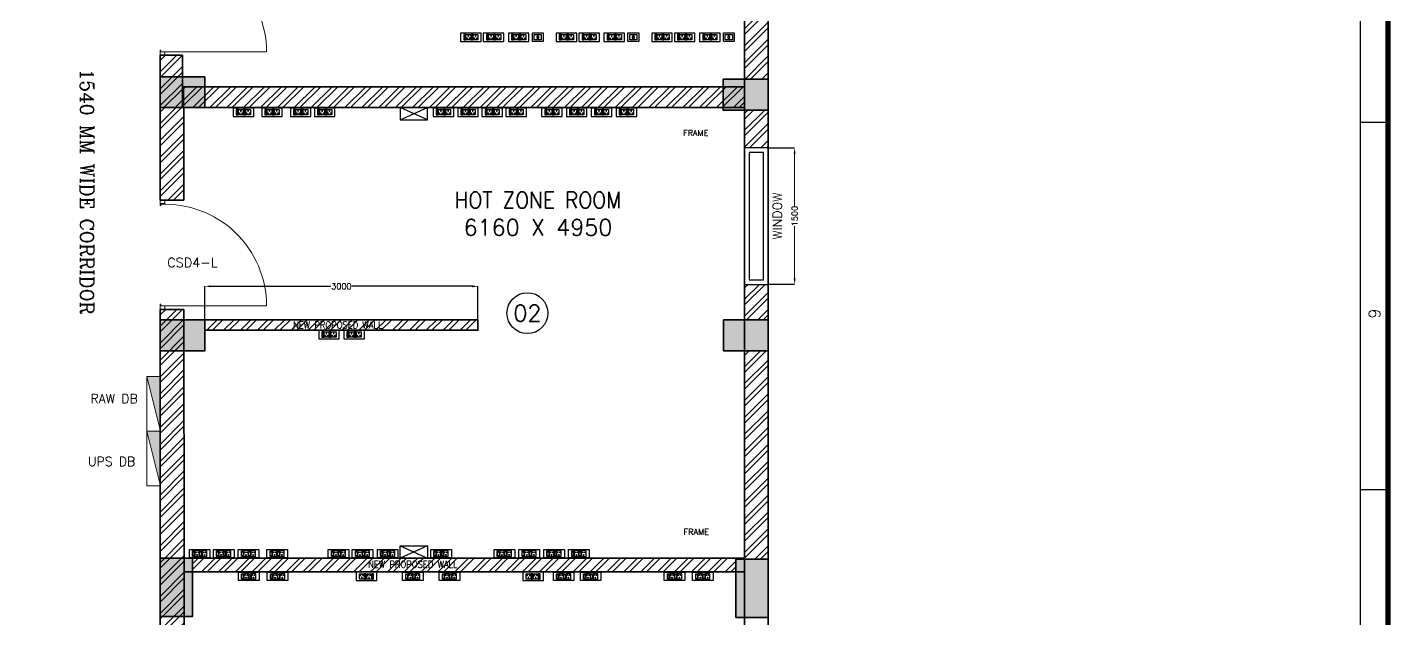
# Model space of a CAD drawing. Extents: x -52083 to 49512, y -145230 to 20224.
# Drawn here: x 33594 to 48577, y -8908 to -2408 of the extents above; entities that cross this region are included whole.
import ezdxf
from ezdxf.enums import TextEntityAlignment as Align

# ---------------------------------------------------------------- set-up
doc = ezdxf.new("R2010")
doc.units = 0
doc.header["$LTSCALE"] = 0.5
doc.header["$MEASUREMENT"] = 0
doc.header["$PDMODE"] = 32
for name, color, linetype, lineweight in [('1200x2100 Door', 5, 'Continuous', 5), ('COL', 1, 'Continuous', 35), ('DIM', 3, 'Continuous', 5), ('ELE. DB', 1, 'Continuous', 9), ('ELE.DB', 1, 'Continuous', 20), ('Furniture', 30, 'Continuous', 13), ('Hatch-1', 8, 'Continuous', 5), ('New Wall', 5, 'Continuous', 35), ('Sa-Block Text', 7, 'Continuous', 18), ('wall-1', 7, 'Continuous', 35)]:
    doc.layers.add(name, color=color, linetype=linetype, lineweight=lineweight)
for name, color, linetype in [('HATCH', 7, 'Continuous'), ('PDF_Text', 5, 'Continuous'), ('SA-6MRP', 1, 'Continuous'), ('SA-6MUP', 223, 'Continuous'), ('SA-FUR', 3, 'Continuous'), ('SA-Lan', 3, 'Continuous'), ('TITLE', 7, 'Continuous')]:
    doc.layers.add(name, color=color, linetype=linetype)
doc.styles.add('RomanS', font='romans.shx')
doc.styles.get("Standard").update_dxf_attribs({"font": 'romans.shx'})
doc.dimstyles.new('Sa-dim', dxfattribs={"dimtxt": 65, "dimasz": 65, "dimexe": 0, "dimexo": 0, "dimtad": 0, "dimdec": 0, "dimdsep": 46, "dimtxsty": 'Standard', "dimcen": 0, "dimclrd": 256, "dimclre": 7, "dimclrt": 1, "dimadec": 0, "dimazin": 0, "dimtfac": 1, "dimtdec": 0, "dimtmove": 0, "dimatfit": 3, "dimfxl": 1, "dimlwd": -1, "dimarcsym": 0})
pattern_1 = [(45, (71188.27, 2e-13), (-92.80777, 92.80777), []), (45, (71250.15, 2e-13), (-92.80777, 92.80777), [])]

# ---------------------------------------------------------------- blocks, each defined once
blk = doc.blocks.new('*U109')
at = {"color": 5}
blk.add_wipeout([(50, 400), (50, 240), (1450, 240), (1450, 400)], dxfattribs=at)
blk.add_wipeout([(0, 450), (0, 190), (1500, 190), (1500, 450)], dxfattribs=at)
for points in [[(0, 450), (0, 190), (1500, 190), (1500, 450)], [(50, 400), (50, 240), (1450, 240), (1450, 400)]]:
    blk.add_lwpolyline(points, close=True, dxfattribs=at)
blk = doc.blocks.new('*D863')
at = {"layer": 'Defpoints', "color": 0}
for p in [(41736, -3733), (42027, -3733), (41736, -5233)]:
    blk.add_point(p, dxfattribs=at)
at = {"layer": 'DIM', "color": 7, "lineweight": -2}
for p, q in [((41736, -3733), (42027, -3733)), ((41736, -5233), (42027, -5233))]:
    blk.add_line(p, q, dxfattribs=at)
at = {"layer": 'DIM'}
for p, q in [((42027, -3798), (42027, -4373)), ((42027, -5168), (42027, -4594))]:
    blk.add_line(p, q, dxfattribs=at)
for points in [[(42016, -3798), (42038, -3798), (42027, -3733)], [(42016, -5168), (42038, -5168), (42027, -5233)]]:
    blk.add_solid(points, dxfattribs=at)
at = {"layer": 'DIM', "color": 1, "insert": (42027, -4483), "char_height": 65, "attachment_point": 5, "rotation": 90}
blk.add_mtext('1500', dxfattribs=at)
blk = doc.blocks.new('SD 1200x2100')
at = {"layer": '1200x2100 Door'}
for p, q in [((289771, 46662), (289771, 46712)), ((289771, 46712), (289829, 46712)), ((289771, 46662), (289771, 46712)), ((289771, 46662), (289809, 46662)), ((289809, 46662), (289809, 46705)), ((289809, 46705), (289829, 46705)), ((289829, 46705), (289829, 46712)), ((290971, 46712), (290913, 46712)), ((290913, 46705), (290913, 46712)), ((290933, 46705), (290913, 46705)), ((290933, 46662), (290933, 46705)), ((290971, 46662), (290933, 46662)), ((290933, 46662), (290933, 45544)), ((290971, 46662), (290971, 46712))]:
    blk.add_line(p, q, dxfattribs=at)
blk.add_arc((290933, 46662), 1118, 177.4426, 270, dxfattribs=at)
blk = doc.blocks.new('*U133')
at = {"ltscale": 300}
for p, q in [((-78, 30), (-78, -30)), ((-78, 30), (-78, -30)), ((-57, 30), (-78, 30)), ((-78, 30), (-57, 30)), ((-76, 23), (-76, -23)), ((-59, 23), (-76, 23)), ((-59, -23), (-59, 23)), ((-57, -30), (-57, 30)), ((-54, 30), (-2, 30)), ((-54, -30), (-54, 30)), ((-2, 30), (-2, -30)), ((2, 30), (2, -30)), ((2, 30), (2, -30)), ((22, 30), (2, 30)), ((2, 30), (22, 30)), ((3, 23), (3, -23)), ((21, 23), (3, 23)), ((21, -23), (21, 23)), ((22, -30), (22, 30)), ((26, -30), (26, 30)), ((26, 30), (78, 30)), ((78, 30), (78, -30)), ((-78, -30), (-57, -30)), ((-76, -21), (-59, -21)), ((-76, -23), (-59, -23)), ((-2, -30), (-54, -30)), ((2, -30), (22, -30)), ((3, -21), (21, -21)), ((3, -23), (21, -23)), ((78, -30), (26, -30))]:
    blk.add_line(p, q, dxfattribs=at)
blk.add_lwpolyline([(-113, -46), (113, -46), (113, 46), (-113, 46)], close=True, dxfattribs=at)
for centre, radius, start, end in [((-28, 15), 4.06, 307.1584, 232.8416), ((-28, 11), 2.59, 161.4031, 18.5969), ((52, 15), 4.06, 307.1584, 232.8416), ((52, 11), 2.59, 161.4031, 18.5969), ((-43, -12), 3.5, 5.2689, 272.51), ((-40, -14), 2.82, 202.6838, 75.0951), ((-16, -14), 2.82, 104.9049, 337.3162), ((-13, -12), 3.5, 267.49, 174.7311), ((37, -12), 3.5, 5.2689, 272.51), ((40, -14), 2.82, 202.6838, 75.0951), ((64, -14), 2.82, 104.9049, 337.3162), ((67, -12), 3.5, 267.49, 174.7311)]:
    blk.add_arc(centre, radius, start, end, dxfattribs=at)
at = {"layer": 'Sa-Block Text', "flags": 1}
for tag, p in [('PROJECTNAME', (102, 776)), ('LABNAME', (102, 577)), ('FLOOR', (102, 686)), ('ITEMNO:', (102, 480))]:
    blk.add_attdef(tag, text='', height=65, dxfattribs=at).set_placement(p, align=Align.MIDDLE_CENTER)
at = {"layer": 'Sa-Block Text'}
blk.add_attdef('CATALOGUE', text='', height=65, dxfattribs=at).set_placement((102, 361), align=Align.MIDDLE_CENTER)
blk = doc.blocks.new('*U130')
for p, q in [((-78, 30), (-78, -30)), ((-78, 30), (-78, -30)), ((-57, 30), (-78, 30)), ((-78, 30), (-57, 30)), ((-76, 23), (-76, -23)), ((-59, 23), (-76, 23)), ((-59, -23), (-59, 23)), ((-57, -30), (-57, 30)), ((-54, 30), (-2, 30)), ((-54, -30), (-54, 30)), ((-2, 30), (-2, -30)), ((2, 30), (2, -30)), ((2, 30), (2, -30)), ((22, 30), (2, 30)), ((2, 30), (22, 30)), ((3, 23), (3, -23)), ((21, 23), (3, 23)), ((21, -23), (21, 23)), ((22, -30), (22, 30)), ((26, -30), (26, 30)), ((26, 30), (78, 30)), ((78, 30), (78, -30)), ((-78, -30), (-57, -30)), ((-76, -21), (-59, -21)), ((-76, -23), (-59, -23)), ((-2, -30), (-54, -30)), ((2, -30), (22, -30)), ((3, -21), (21, -21)), ((3, -23), (21, -23)), ((78, -30), (26, -30))]:
    blk.add_line(p, q)
blk.add_lwpolyline([(-113, -46), (113, -46), (113, 46), (-113, 46)], close=True)
for centre, radius, start, end in [((-28, 15), 4.06, 307.1584, 232.8416), ((-28, 11), 2.59, 161.4031, 18.5969), ((52, 15), 4.06, 307.1584, 232.8416), ((52, 11), 2.59, 161.4031, 18.5969), ((-43, -12), 3.5, 5.2689, 272.51), ((-40, -14), 2.82, 202.6838, 75.0951), ((-16, -14), 2.82, 104.9049, 337.3162), ((-13, -12), 3.5, 267.49, 174.7311), ((37, -12), 3.5, 5.2689, 272.51), ((40, -14), 2.82, 202.6838, 75.0951), ((64, -14), 2.82, 104.9049, 337.3162), ((67, -12), 3.5, 267.49, 174.7311)]:
    blk.add_arc(centre, radius, start, end)
at = {"layer": 'Sa-Block Text', "flags": 1}
for tag, p in [('PROJECTNAME', (15, 619)), ('LABNAME', (15, 420)), ('FLOOR', (15, 530)), ('ITEMNO:', (15, 323))]:
    blk.add_attdef(tag, text='', height=65, dxfattribs=at).set_placement(p, align=Align.MIDDLE_CENTER)
at = {"layer": 'Sa-Block Text'}
blk.add_attdef('CATALOGUE', text='', height=65, dxfattribs=at).set_placement((15, 174), align=Align.MIDDLE_CENTER)
blk = doc.blocks.new('*U132')
for points in [[(-59, 46), (59, 46), (59, -46), (-59, -46)], [(-39, 30), (39, 30), (39, -30), (-39, -30)], [(12, 6), (5, 6), (5, 15), (-5, 15), (-5, 6), (-12, 6), (-12, -10), (12, -10)], [(11, 4), (4, 4), (4, 13), (-4, 13), (-4, 4), (-11, 4), (-11, -9), (11, -9)]]:
    blk.add_lwpolyline(points, close=True)
at = {"layer": 'Sa-Block Text', "flags": 1}
for tag, p in [('PROJECTNAME', (15, 671)), ('FLOOR', (15, 581)), ('LABNAME', (15, 472)), ('ITEMNO:', (15, 374))]:
    blk.add_attdef(tag, text='', height=65, dxfattribs=at).set_placement(p, align=Align.MIDDLE_CENTER)
at = {"layer": 'Sa-Block Text'}
blk.add_attdef('CATALOGUE', text='', height=65, dxfattribs=at).set_placement((15, 223), align=Align.MIDDLE_CENTER)
blk = doc.blocks.new('A$C054a1436')
at = {"color": 1}
blk.add_circle((225, 225), 225, dxfattribs=at)
blk.add_attdef('T1', text='', height=180).set_placement((225, 225), align=Align.MIDDLE_CENTER)
blk = doc.blocks.new('A$C66962185')
at = {"layer": 'TITLE'}
for p, q in [((85375, -1297), (85375, 0)), ((102467, -1297), (102467, 0)), ((1210, -1297), (203723, -1297))]:
    blk.add_line(p, q, dxfattribs=at)
at = {"layer": 'TITLE', "const_width": 250}
blk.add_lwpolyline([(205020, 0), (205020, -141178), (0, -141178), (0, 0)], close=True, dxfattribs=at)
at = {"layer": 'TITLE', "style": 'RomanS'}
blk.add_text('6', height=537, dxfattribs=at).set_placement((94285, -629), align=Align.MIDDLE)
blk = doc.blocks.new('A$Ca55ee631')
at = {"layer": 'SA-FUR', "color": 1}
for p, q in [((0, 0), (135, 300)), ((0, 300), (135, 0))]:
    blk.add_line(p, q, dxfattribs=at)
blk.add_lwpolyline([(0, 0), (135, 0), (135, 300), (0, 300)], close=True, dxfattribs=at)
blk = doc.blocks.new('*U605')
at = {"ltscale": 300}
for p, q in [((-78, 30), (-78, -30)), ((-78, 30), (-78, -30)), ((-57, 30), (-78, 30)), ((-78, 30), (-57, 30)), ((-76, 23), (-76, -23)), ((-59, 23), (-76, 23)), ((-59, -23), (-59, 23)), ((-57, -30), (-57, 30)), ((-54, 30), (-2, 30)), ((-54, -30), (-54, 30)), ((-2, 30), (-2, -30)), ((2, 30), (2, -30)), ((2, 30), (2, -30)), ((22, 30), (2, 30)), ((2, 30), (22, 30)), ((3, 23), (3, -23)), ((21, 23), (3, 23)), ((21, -23), (21, 23)), ((22, -30), (22, 30)), ((26, -30), (26, 30)), ((26, 30), (78, 30)), ((78, 30), (78, -30)), ((-78, -30), (-57, -30)), ((-76, -21), (-59, -21)), ((-76, -23), (-59, -23)), ((-2, -30), (-54, -30)), ((2, -30), (22, -30)), ((3, -21), (21, -21)), ((3, -23), (21, -23)), ((78, -30), (26, -30))]:
    blk.add_line(p, q, dxfattribs=at)
blk.add_lwpolyline([(-113, -46), (113, -46), (113, 46), (-113, 46)], close=True, dxfattribs=at)
for centre, radius, start, end in [((-28, 15), 4.06, 307.1584, 232.8416), ((-28, 11), 2.59, 161.4031, 18.5969), ((52, 15), 4.06, 307.1584, 232.8416), ((52, 11), 2.59, 161.4031, 18.5969), ((-43, -12), 3.5, 5.2689, 272.51), ((-40, -14), 2.82, 202.6838, 75.0951), ((-16, -14), 2.82, 104.9049, 337.3162), ((-13, -12), 3.5, 267.49, 174.7311), ((37, -12), 3.5, 5.2689, 272.51), ((40, -14), 2.82, 202.6838, 75.0951), ((64, -14), 2.82, 104.9049, 337.3162), ((67, -12), 3.5, 267.49, 174.7311)]:
    blk.add_arc(centre, radius, start, end, dxfattribs=at)
at = {"layer": 'Sa-Block Text', "flags": 1}
for tag, p in [('PROJECTNAME', (102, 776)), ('LABNAME', (102, 577)), ('FLOOR', (102, 686)), ('ITEMNO:', (102, 480))]:
    blk.add_attdef(tag, text='', height=65, dxfattribs=at).set_placement(p, align=Align.MIDDLE_CENTER)
at = {"layer": 'Sa-Block Text'}
blk.add_attdef('CATALOGUE', text='', height=65, dxfattribs=at).set_placement((102, 361), align=Align.MIDDLE_CENTER)
blk = doc.blocks.new('*U604')
for p, q in [((-78, 30), (-78, -30)), ((-78, 30), (-78, -30)), ((-57, 30), (-78, 30)), ((-78, 30), (-57, 30)), ((-76, 23), (-76, -23)), ((-59, 23), (-76, 23)), ((-59, -23), (-59, 23)), ((-57, -30), (-57, 30)), ((-54, 30), (-2, 30)), ((-54, -30), (-54, 30)), ((-2, 30), (-2, -30)), ((2, 30), (2, -30)), ((2, 30), (2, -30)), ((22, 30), (2, 30)), ((2, 30), (22, 30)), ((3, 23), (3, -23)), ((21, 23), (3, 23)), ((21, -23), (21, 23)), ((22, -30), (22, 30)), ((26, -30), (26, 30)), ((26, 30), (78, 30)), ((78, 30), (78, -30)), ((-78, -30), (-57, -30)), ((-76, -21), (-59, -21)), ((-76, -23), (-59, -23)), ((-2, -30), (-54, -30)), ((2, -30), (22, -30)), ((3, -21), (21, -21)), ((3, -23), (21, -23)), ((78, -30), (26, -30))]:
    blk.add_line(p, q)
blk.add_lwpolyline([(-113, -46), (113, -46), (113, 46), (-113, 46)], close=True)
for centre, radius, start, end in [((-28, 15), 4.06, 307.1584, 232.8416), ((-28, 11), 2.59, 161.4031, 18.5969), ((52, 15), 4.06, 307.1584, 232.8416), ((52, 11), 2.59, 161.4031, 18.5969), ((-43, -12), 3.5, 5.2689, 272.51), ((-40, -14), 2.82, 202.6838, 75.0951), ((-16, -14), 2.82, 104.9049, 337.3162), ((-13, -12), 3.5, 267.49, 174.7311), ((37, -12), 3.5, 5.2689, 272.51), ((40, -14), 2.82, 202.6838, 75.0951), ((64, -14), 2.82, 104.9049, 337.3162), ((67, -12), 3.5, 267.49, 174.7311)]:
    blk.add_arc(centre, radius, start, end)
at = {"layer": 'Sa-Block Text', "flags": 1}
for tag, p in [('PROJECTNAME', (15, 619)), ('LABNAME', (15, 420)), ('FLOOR', (15, 530)), ('ITEMNO:', (15, 323))]:
    blk.add_attdef(tag, text='', height=65, dxfattribs=at).set_placement(p, align=Align.MIDDLE_CENTER)
at = {"layer": 'Sa-Block Text'}
blk.add_attdef('CATALOGUE', text='', height=65, dxfattribs=at).set_placement((15, 174), align=Align.MIDDLE_CENTER)
blk = doc.blocks.new('*U684')
for p, q in [((-78, 30), (-78, -30)), ((-78, 30), (-78, -30)), ((-57, 30), (-78, 30)), ((-78, 30), (-57, 30)), ((-76, 23), (-76, -23)), ((-59, 23), (-76, 23)), ((-59, -23), (-59, 23)), ((-57, -30), (-57, 30)), ((-54, 30), (-2, 30)), ((-54, -30), (-54, 30)), ((-2, 30), (-2, -30)), ((2, 30), (2, -30)), ((2, 30), (2, -30)), ((22, 30), (2, 30)), ((2, 30), (22, 30)), ((3, 23), (3, -23)), ((21, 23), (3, 23)), ((21, -23), (21, 23)), ((22, -30), (22, 30)), ((26, -30), (26, 30)), ((26, 30), (78, 30)), ((78, 30), (78, -30)), ((-78, -30), (-57, -30)), ((-76, -21), (-59, -21)), ((-76, -23), (-59, -23)), ((-2, -30), (-54, -30)), ((2, -30), (22, -30)), ((3, -21), (21, -21)), ((3, -23), (21, -23)), ((78, -30), (26, -30))]:
    blk.add_line(p, q)
blk.add_lwpolyline([(-113, -46), (113, -46), (113, 46), (-113, 46)], close=True)
for centre, radius, start, end in [((-28, 15), 4.06, 307.1584, 232.8416), ((-28, 11), 2.59, 161.4031, 18.5969), ((52, 15), 4.06, 307.1584, 232.8416), ((52, 11), 2.59, 161.4031, 18.5969), ((-43, -12), 3.5, 5.2689, 272.51), ((-40, -14), 2.82, 202.6838, 75.0951), ((-16, -14), 2.82, 104.9049, 337.3162), ((-13, -12), 3.5, 267.49, 174.7311), ((37, -12), 3.5, 5.2689, 272.51), ((40, -14), 2.82, 202.6838, 75.0951), ((64, -14), 2.82, 104.9049, 337.3162), ((67, -12), 3.5, 267.49, 174.7311)]:
    blk.add_arc(centre, radius, start, end)
at = {"layer": 'Sa-Block Text', "flags": 1}
for tag, p in [('PROJECTNAME', (15, 619)), ('LABNAME', (15, 420)), ('FLOOR', (15, 530)), ('ITEMNO:', (15, 323))]:
    blk.add_attdef(tag, text='', height=65, dxfattribs=at).set_placement(p, align=Align.MIDDLE_CENTER)
at = {"layer": 'Sa-Block Text'}
blk.add_attdef('CATALOGUE', text='', height=65, dxfattribs=at).set_placement((15, 174), align=Align.MIDDLE_CENTER)
blk = doc.blocks.new('FREAWFRED')
at = {"layer": 'ELE.DB'}
h = blk.add_hatch(color=1, dxfattribs=at)
h.dxf.hatch_style = 1
h.paths.add_polyline_path([(150, 0), (150, 600), (0, 600)])
blk.add_line((0, 600), (150, 0), dxfattribs=at)
blk.add_lwpolyline([(0, 0), (0, 600), (150, 600), (150, 0)], close=True, dxfattribs=at)
blk = doc.blocks.new('UPS DB')
at = {"layer": 'HATCH'}
h = blk.add_hatch(color=3, dxfattribs=at)
h.dxf.hatch_style = 1
h.paths.add_polyline_path([(0, -150), (600, -150), (600, 0)])
at = {"layer": 'ELE. DB', "color": 3}
blk.add_line((600, 0), (0, -150), dxfattribs=at)
blk.add_lwpolyline([(0, 0), (600, 0), (600, -150), (0, -150)], close=True, dxfattribs=at)
blk = doc.blocks.new('*D1230')
at = {"color": 7, "lineweight": -2}
for p, q in [((35546, -5623), (35546, -5255)), ((38546, -5623), (38546, -5255))]:
    blk.add_line(p, q, dxfattribs=at)
for p, q in [((35611, -5255), (36931, -5255)), ((38481, -5255), (37161, -5255))]:
    blk.add_line(p, q)
for points in [[(35611, -5244), (35611, -5266), (35546, -5255)], [(38481, -5244), (38481, -5266), (38546, -5255)]]:
    blk.add_solid(points)
at = {"layer": 'Defpoints', "color": 0}
for p in [(38546, -5255), (35546, -5623), (38546, -5623)]:
    blk.add_point(p, dxfattribs=at)
at = {"color": 1, "insert": (37046, -5255), "char_height": 65, "attachment_point": 5}
blk.add_mtext('3000', dxfattribs=at)

msp = doc.modelspace()

# ---------------------------------------------------------------- hatches: boundary and pattern name
at = {"layer": 'COL'}
h = msp.add_hatch(color=256, dxfattribs=at)
h.dxf.hatch_style = 1
h.paths.add_polyline_path([(35546, -2951.3), (35056, -2951.3), (35056, -3291.3), (35546, -3291.3)])
h = msp.add_hatch(color=256, dxfattribs=at)
h.dxf.hatch_style = 1
h.paths.add_polyline_path([(41736, -2978.3), (41241, -2978.3), (41241, -3318.3), (41736, -3318.3)])
h = msp.add_hatch(color=256, dxfattribs=at)
h.dxf.hatch_style = 1
h.paths.add_polyline_path([(35546, -5623.3), (35056, -5623.3), (35056, -5963.3), (35546, -5963.3)])
h = msp.add_hatch(color=256, dxfattribs=at)
h.dxf.hatch_style = 1
h.paths.add_polyline_path([(41736, -5623.3), (41246, -5623.3), (41246, -5963.3), (41736, -5963.3)])
h = msp.add_hatch(color=256, dxfattribs=at)
h.dxf.hatch_style = 1
h.paths.add_polyline_path([(35411, -8243.3), (35056, -8243.3), (35056, -8883.3), (35411, -8883.3)])
h = msp.add_hatch(color=256, dxfattribs=at)
h.dxf.hatch_style = 1
h.paths.add_polyline_path([(41736, -8253.3), (41381, -8253.3), (41381, -8893.3), (41736, -8893.3)])
at = {"layer": 'Hatch-1'}
h = msp.add_hatch(dxfattribs=at)
h.set_pattern_fill('ANSI32,_O', color=256, scale=350)
h.set_pattern_definition(pattern_1)
h.paths.add_polyline_path([(41476, -2130.5), (41736, -2130.5), (41736, -2978.3), (41476, -2978.3)])
h = msp.add_hatch(dxfattribs=at)
h.set_pattern_fill('ANSI32,_O', color=256, scale=350)
h.set_pattern_definition([(45, (-60236.36, 2e-13), (-92.80777, 92.80777), []), (45, (-60174.49, 2e-13), (-92.80777, 92.80777), [])])
h.paths.add_polyline_path([(35301, -2716.3), (35056, -2716.3), (35056, -3291.3), (35301, -3291.3)])
h = msp.add_hatch(dxfattribs=at)
h.set_pattern_fill('ANSI32,_O', color=256, scale=350)
h.set_pattern_definition(pattern_1)
h.paths.add_polyline_path([(41476, -3061.3), (35316, -3061.3), (35316, -3291.3), (41476, -3291.3)])
h = msp.add_hatch(dxfattribs=at)
h.set_pattern_fill('ANSI32,_O', color=256, scale=350)
h.set_pattern_definition(pattern_1)
h.paths.add_polyline_path([(35056, -3291.3), (35316.2, -3291.3), (35316.2, -4308.2), (35056, -4308.2)])
h = msp.add_hatch(dxfattribs=at)
h.set_pattern_fill('ANSI32,_O', color=256, scale=350)
h.set_pattern_definition(pattern_1)
h.paths.add_polyline_path([(35057.5, -5508.3), (35315.8, -5508.3), (35315.8, -9148.2), (35057.5, -9148.2)])
h = msp.add_hatch(dxfattribs=at)
h.set_pattern_fill('ANSI32,_O', color=256, scale=350)
h.set_pattern_definition(pattern_1)
h.paths.add_polyline_path([(35546, -5623.3), (38546, -5623.3), (38546, -5738.3), (35546, -5738.3)])
h = msp.add_hatch(dxfattribs=at)
h.set_pattern_fill('ANSI32,_O', color=256, scale=350)
h.set_pattern_definition(pattern_1)
h.paths.add_polyline_path([(41476, -5963.3), (41736, -5963.3), (41736, -8253.3), (41476, -8253.3)])
h = msp.add_hatch(dxfattribs=at)
h.set_pattern_fill('ANSI32,_O', color=256, scale=350)
h.set_pattern_definition(pattern_1)
h.paths.add_polyline_path([(41381, -8243.3), (35411, -8243.3), (35411, -8393.3), (41381, -8393.3)])

# ---------------------------------------------------------------- linework, layer by layer
at = {"layer": 'COL', "elevation": 2637.8}
for points in [[(35546, -2951.3), (35546, -3291.3), (35056, -3291.3), (35056, -2951.3)], [(41241, -2978.3), (41241, -3318.3), (41736, -3318.3), (41736, -2978.3)], [(35546, -5623.3), (35546, -5963.3), (35056, -5963.3), (35056, -5623.3)], [(41736, -5623.3), (41736, -5963.3), (41246, -5963.3), (41246, -5623.3)], [(35056, -8883.3), (35411, -8883.3), (35411, -8243.3), (35056, -8243.3)], [(41381, -8893.3), (41736, -8893.3), (41736, -8253.3), (41381, -8253.3)]]:
    msp.add_lwpolyline(points, close=True, dxfattribs=at)
at = {"layer": 'Furniture', "color": 5}
msp.add_line((37655.2, -8397.3, 2637.8), (38740.2, -8397.3, 2637.8), dxfattribs=at)
at = {"layer": 'Hatch-1', "color": 5}
for p, q in [((35546, -5623.3, 2637.8), (38546, -5623.3, 2637.8)), ((38546, -5623.3, 2637.8), (38546, -5738.3, 2637.8)), ((35546, -5738.3, 2637.8), (38546, -5738.3, 2637.8))]:
    msp.add_line(p, q, dxfattribs=at)
at = {"layer": 'Hatch-1', "elevation": 2637.8}
for points in [[(41476, -2130.5), (41736, -2130.5), (41736, -2978.3), (41476, -2978.3)], [(41476, -3061.3), (35316, -3061.3), (35316, -3291.3), (41476, -3291.3)], [(35056, -3291.3), (35316.2, -3291.3), (35316.2, -4308.2), (35056, -4308.2)], [(35057.5, -5508.3), (35315.8, -5508.3), (35315.8, -9148.2), (35057.5, -9148.2)], [(41476, -5963.3), (41736, -5963.3), (41736, -8253.3), (41476, -8253.3)]]:
    msp.add_lwpolyline(points, close=True, dxfattribs=at)
at = {"layer": 'Hatch-1', "color": 5, "elevation": 2637.8}
msp.add_lwpolyline([(41381, -8243.3), (35411, -8243.3), (35411, -8393.3), (41381, -8393.3)], close=True, dxfattribs=at)
at = {"layer": 'New Wall', "color": 5, "elevation": 2637.8}
msp.add_lwpolyline([(35546, -5623.3), (38546, -5623.3), (38546, -5738.3), (35546, -5738.3)], close=True, dxfattribs=at)
at = {"layer": 'SA-FUR', "color": 7}
msp.add_line((35056, -3291.3, 2637.8), (35301, -3291.3, 2637.8), dxfattribs=at)
at = {"layer": 'wall-1', "color": 7}
for p, q in [((41736, 720.7, 2637.8), (41736, -19728.3, 2637.8)), ((41476, -19728.3, 2637.8), (41476, 376.7, 2637.8)), ((35301.3, -3061.3, 2637.8), (41476, -3061.3, 2637.8)), ((35301, -3291.3, 2637.8), (41476, -3291.3, 2637.8)), ((35057.5, -4308.3, 2637.8), (35316.2, -4308.2, 2637.8)), ((35057.5, -5508.3, 2637.8), (35316.3, -5508.2, 2637.8))]:
    msp.add_line(p, q, dxfattribs=at)
at = {"layer": 'wall-1', "color": 5}
for p, q in [((35317.5, -8243.3, 2637.8), (41476.7, -8243.3, 2637.8)), ((35317.5, -8393.3, 2637.8), (41476.7, -8393.3, 2637.8))]:
    msp.add_line(p, q, dxfattribs=at)
at = {"layer": 'wall-1', "color": 7, "elevation": 2637.8}
msp.add_lwpolyline([(35301, -2716.3), (35056, -2716.3), (35056, -3291.3), (35301, -3291.3)], close=True, dxfattribs=at)
for points in [[(35316.2, -4308.2), (35316, -3291.3), (35056, -3291.3), (35056, -4308.2)], [(35056, -5508.2), (35056, -8243.3)], [(35316.6, -8243.3), (35316.3, -5508.2)], [(35056, -8243.3), (35056, -9148.3)], [(35316.8, -9148.3), (35316.7, -8243.3)]]:
    msp.add_lwpolyline(points, dxfattribs=at)

# ---------------------------------------------------------------- block references
ref = msp.add_blockref('A$C054a1436', (38865.6, -5775.2, 2637.8))
ref.add_attrib('T1', '02', dxfattribs={"color": 1, "height": 180}).set_placement((39090.6, -5550.2, 2637.8), align=Align.MIDDLE_CENTER)
at = {"layer": '1200x2100 Door', "xscale": -1, "rotation": 90}
for p in [(81767.8, 288254.8, 2637.8), (81768.2, 285462.8, 2637.8)]:
    msp.add_blockref('SD 1200x2100', p, dxfattribs=at)
at = {"layer": 'ELE. DB', "rotation": 90}
msp.add_blockref('UPS DB', (34907.5, -7446.2, 2637.8), dxfattribs=at)
msp.add_blockref('UPS DB', (34907.5, -7446.2, 2637.8), dxfattribs=at)
at = {"layer": 'ELE.DB', "linetype": 'ByBlock'}
msp.add_blockref('FREAWFRED', (34907.7, -6846.2, 2637.8), dxfattribs=at)
msp.add_blockref('FREAWFRED', (34907.7, -6846.2, 2637.8), dxfattribs=at)
at = {"layer": 'SA-6MRP', "color": 7}
for name, p in [('*U133', (38468.8, -2517.1, 2637.8)), ('*U133', (38718.4, -2517.1, 2637.8)), ('*U133', (39518.8, -2517.1, 2637.8)), ('*U133', (39768.4, -2517.1, 2637.8)), ('*U133', (40568.8, -2517.1, 2637.8)), ('*U133', (40818.4, -2517.1, 2637.8)), ('*U605', (35969.4, -3341.3, 2637.8)), ('*U605', (36283.8, -3341.3, 2637.8)), ('*U605', (36598.2, -3341.3, 2637.8)), ('*U605', (38437.2, -3341.3, 2637.8)), ('*U605', (38702.3, -3341.3, 2637.8)), ('*U605', (38967.3, -3341.3, 2637.8)), ('*U605', (39631.9, -3341.3, 2637.8)), ('*U605', (39904.9, -3341.3, 2637.8)), ('*U605', (40177.9, -3341.3, 2637.8)), ('*U605', (36909.4, -5784.3, 2637.8)), ('*U605', (37185.4, -5784.3, 2637.8))]:
    msp.add_blockref(name, p, dxfattribs=at)
at = {"layer": 'SA-6MRP', "color": 7, "xscale": -1, "rotation": 180}
for p in [(35753.1, -8193.3, 2637.8), (36025.7, -8193.3, 2637.8), (36340.1, -8193.3, 2637.8), (37278.6, -8193.3, 2637.8), (37554.6, -8193.3, 2637.8), (38141.3, -8193.3, 2637.8), (38837.2, -8193.3, 2637.8), (39383.2, -8193.3, 2637.8), (39656.2, -8193.3, 2637.8), (36027.7, -8443.3, 2637.8), (36344.8, -8443.3, 2637.8), (37830.7, -8443.3, 2637.8), (38233.7, -8443.3, 2637.8), (39488.4, -8443.3, 2637.8), (39785.1, -8443.3, 2637.8), (40707.5, -8443.3, 2637.8), (41018, -8443.3, 2637.8)]:
    msp.add_blockref('*U605', p, dxfattribs=at)
at = {"layer": 'SA-6MUP', "color": 7}
for name, p in [('*U130', (38994.4, -2517.1, 2637.8)), ('*U130', (40044.4, -2517.1, 2637.8)), ('*U130', (41094.4, -2517.1, 2637.8)), ('*U604', (36862.7, -3341.3, 2637.8)), ('*U604', (38166.8, -3341.3, 2637.8)), ('*U604', (39358.9, -3341.3, 2637.8))]:
    msp.add_blockref(name, p, dxfattribs=at)
at = {"layer": 'SA-6MUP', "color": 7, "xscale": -1, "rotation": 180}
for p in [(35488.7, -8193.3, 2637.8), (37014.2, -8193.3, 2637.8), (39110.2, -8193.3, 2637.8)]:
    msp.add_blockref('*U604', p, dxfattribs=at)
at = {"layer": 'SA-6MUP', "color": 7, "rotation": 180}
for p in [(37322, -8443.3, 2637.8), (39153.6, -8443.3, 2637.8)]:
    msp.add_blockref('*U684', p, dxfattribs=at)
at = {"layer": 'SA-FUR', "color": 1, "rotation": 90}
msp.add_blockref('A$Ca55ee631', (37991.2, -3426.3, 2637.8), dxfattribs=at)
at = {"layer": 'SA-FUR', "color": 1, "xscale": -1, "rotation": 90}
msp.add_blockref('A$Ca55ee631', (37991.2, -8108.3, 2637.8), dxfattribs=at)
at = {"layer": 'SA-Lan', "color": 7}
for p in [(39204, -2516.5, 2637.8), (40254, -2516.5, 2637.8), (41304, -2516.5, 2637.8)]:
    msp.add_blockref('*U132', p, dxfattribs=at)

# ---------------------------------------------------------------- texts
at = {"char_height": 65, "width": 949.746, "attachment_point": 5}
for insert in [(40940.7, -3569.6, 2637.8), (40946, -7953.1, 2637.8)]:
    msp.add_mtext('FRAME', dxfattribs=dict(at, insert=insert))
at = {"color": 240, "char_height": 100, "width": 1311.588, "attachment_point": 1, "style": 'RomanS'}
for s, insert in [('RAW DB', (34288.9, -6438.8, 2637.8)), ('UPS DB', (34261.4, -7130.4, 2637.8))]:
    msp.add_mtext(s, dxfattribs=dict(at, insert=insert))
at = {"layer": '1200x2100 Door', "color": 0, "style": 'RomanS'}
msp.add_text('CSD4-L', height=103.23, dxfattribs=at).set_placement((35132.5, -5046.2, 2637.8))
at = {"layer": 'PDF_Text', "insert": (34249.7, -4214, 2637.8), "char_height": 150, "width": 3292.038, "attachment_point": 5, "rotation": 270, "style": 'RomanS'}
msp.add_mtext('{\\Fromanc|c0;1540 MM WIDE CORRIDOR}', dxfattribs=at)
at = {"layer": 'PDF_Text', "attachment_point": 5, "style": 'RomanS'}
for s, insert, char_height, width in [('{\\W0.9;HOT ZONE ROOM\\P\\W1;\\C0;6160 X 4950}', (39206.1, -4457.5, 2637.8), 180, 2461.8), ('{\\W0.9;NEW PROPOSED WALL}', (37005.7, -5679.9, 2637.8), 75, 1787.831), ('{\\W0.9;NEW PROPOSED WALL}', (37830.7, -8311, 2637.8), 75, 1787.831)]:
    msp.add_mtext(s, dxfattribs=dict(at, insert=insert, char_height=char_height, width=width))

# ---------------------------------------------------------------- dimensions: what is measured, and where the dimension line sits
at = {"color": 5}
dim = msp.add_linear_dim(base=(38546, -5255, 2637.8), p1=(35546, -5623.3, 2637.8), p2=(38546, -5623.3, 2637.8), dimstyle='Sa-dim', dxfattribs=at)
dim.commit()
dim.dimension.update_dxf_attribs({"geometry": '*D1230', "text_midpoint": (37046, -5255, 2637.8)})

# ---------------------------------------------------------------- next in the draw order: block references
at = {"rotation": 270}
msp.add_blockref('*U109', (41286, -3733.4, 2637.8), dxfattribs=at)

# ---------------------------------------------------------------- next in the draw order: hatches: boundary and pattern name
at = {"layer": 'Hatch-1'}
h = msp.add_hatch(dxfattribs=at)
h.set_pattern_fill('ANSI32,_O', color=256, scale=350)
h.set_pattern_definition(pattern_1)
h.paths.add_polyline_path([(41476, -3733.4), (41736, -3733.4), (41736, -3318.3), (41476, -3318.3)])
h = msp.add_hatch(dxfattribs=at)
h.set_pattern_fill('ANSI32,_O', color=256, scale=350)
h.set_pattern_definition(pattern_1)
h.paths.add_polyline_path([(41736, -5623.3), (41476, -5623.3), (41476, -5233.4), (41736, -5233.4)])

# ---------------------------------------------------------------- next in the draw order: linework, layer by layer
at = {"layer": 'Hatch-1', "elevation": 2637.8}
for points in [[(41476, -3733.4), (41736, -3733.4), (41736, -3318.3), (41476, -3318.3)], [(41736, -5623.3), (41476, -5623.3), (41476, -5233.4), (41736, -5233.4)]]:
    msp.add_lwpolyline(points, close=True, dxfattribs=at)

# ---------------------------------------------------------------- next in the draw order: block references
at = {"layer": 'TITLE', "xscale": 0.2362210059282006, "yscale": 0.2362210059282006, "zscale": 0.2362210059282006, "rotation": 270}
msp.add_blockref('A$C66962185', (48547.8, 16717.1, 2637.8), dxfattribs=at)

# ---------------------------------------------------------------- next in the draw order: texts
at = {"layer": 'PDF_Text', "insert": (41786, -4483.4, 2637.8), "char_height": 100, "attachment_point": 2, "rotation": 90, "style": 'RomanS'}
msp.add_mtext('{\\Fromanc|c0;WINDOW}', dxfattribs=at)

# ---------------------------------------------------------------- next in the draw order: dimensions: what is measured, and where the dimension line sits
at = {"layer": 'DIM', "color": 7}
dim = msp.add_linear_dim(base=(42027.2, -3733.4, 2637.8), p1=(41736, -5233.4, 2637.8), p2=(41736, -3733.4, 2637.8), angle=90, dimstyle='Sa-dim', dxfattribs=at)
dim.commit()
dim.dimension.update_dxf_attribs({"geometry": '*D863', "text_midpoint": (42027.2, -4483.4, 2637.8)})

doc.saveas('drawing.dxf')
